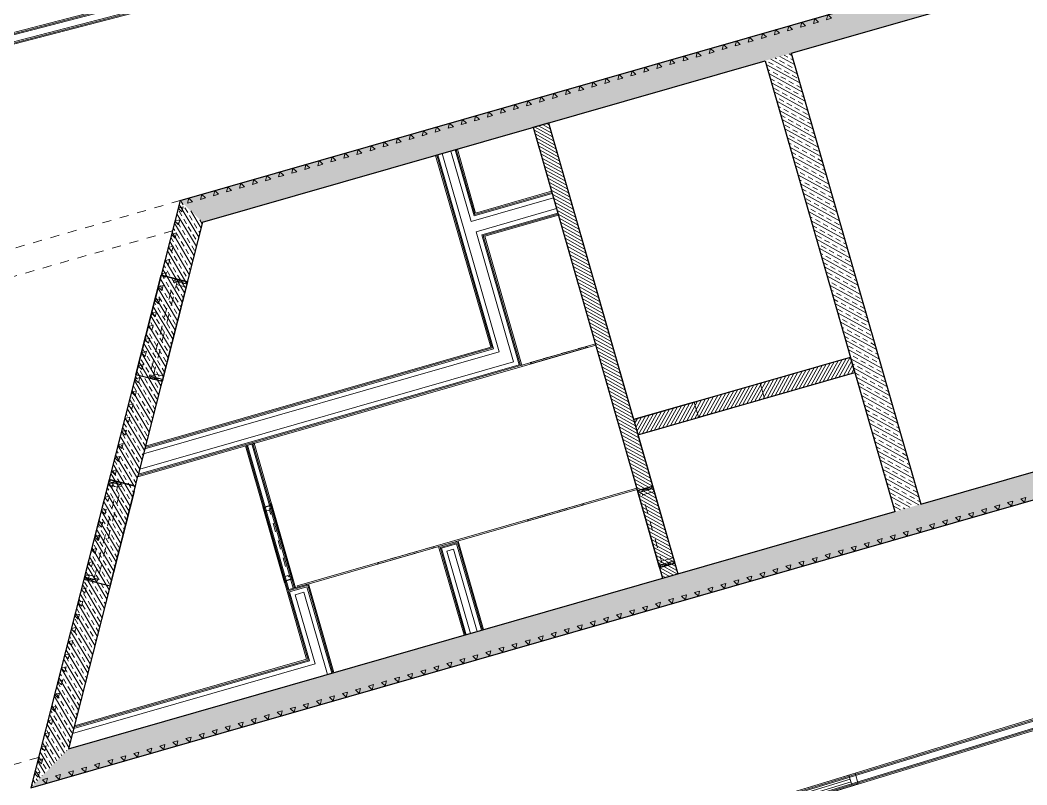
# Model space of a CAD drawing. Header units: metres. Extents: x 66528 to 66676, y 35171 to 35248.
# Drawn here: x 66570.64 to 66581.8, y 35195.59 to 35204.07 of the extents above; entities that cross this region are included whole.
import ezdxf

# ---------------------------------------------------------------- set-up
doc = ezdxf.new("R2010")
doc.units = ezdxf.units.M
doc.header["$LTSCALE"] = 0.00254
for name, pattern in [('Ohne Titel-22', [0.78736, 0.39368, -0.39368]), ('Ohne Titel-26', [0.629921, 0.314961, -0.314961]), ('Ohne Titel-4', [0.905512, 0.590551, -0.314961])]:
    doc.linetypes.add(name, pattern=pattern)
for name, color, linetype, lineweight in [('AUSBAU - Darstellungen - Trockenbau', 7, 'Continuous', 13), ('AUSBAU - Darstellungen - WC - Trennwände', 7, 'Continuous', 13), ('AUSBAU - Objekte - Türen', 7, 'Continuous', 13), ('ROHBAU - Darstellungen - Decken', 150, 'Continuous', 25), ('ROHBAU - Darstellungen - Sichtbetonklassen', 7, 'Continuous', 5), ('ROHBAU - Darstellungen - Wände', 7, 'Continuous', 25), ('ROHBAU - Darstellungen - Wände - Mauerwerk', 7, 'Continuous', 25)]:
    doc.layers.add(name, color=color, linetype=linetype, lineweight=lineweight)
pattern_1 = [(-28.980422826, (0, 0), (-0.01449927889, -0.029396310621), [])]

# ---------------------------------------------------------------- blocks, each defined once
blk = doc.blocks.new('SB 4')
at = {"layer": 'ROHBAU - Darstellungen - Sichtbetonklassen', "color": 251, "linetype": 'Continuous', "lineweight": 5, "flags": 128}
for points in [[(-0.121, -0.05), (-0.15, 0), (-0.179, -0.05)], [(-0.029, -0.05), (0, 0), (0.029, -0.05)]]:
    blk.add_lwpolyline(points, close=True, dxfattribs=at)
blk = doc.blocks.new('Gruppe-189-1')
at = {"layer": 'ROHBAU - Darstellungen - Sichtbetonklassen', "color": 7, "rotation": 16.15500941286637}
for p in [(66579.301, 35204.044), (66579.59, 35204.127), (66579.012, 35203.961), (66578.723, 35203.878), (66578.144, 35203.712), (66578.433, 35203.795), (66577.855, 35203.629), (66577.277, 35203.463), (66577.566, 35203.546), (66576.988, 35203.38), (66576.699, 35203.297), (66576.121, 35203.131), (66576.41, 35203.214), (66575.832, 35203.048), (66575.543, 35202.965), (66574.965, 35202.799), (66575.254, 35202.882), (66574.676, 35202.716), (66574.676, 35202.716), (66574.386, 35202.633), (66573.808, 35202.467), (66574.097, 35202.55), (66573.519, 35202.384), (66573.23, 35202.301), (66572.652, 35202.135), (66572.941, 35202.218)]:
    blk.add_blockref('SB 4', p, dxfattribs=at)
blk = doc.blocks.new('Gruppe-192-1')
at = {"layer": 'ROHBAU - Darstellungen - Sichtbetonklassen', "color": 7, "rotation": 196.1550094128664}
for p in [(66581.77, 35198.719), (66581.481, 35198.636), (66580.903, 35198.47), (66581.192, 35198.553), (66580.614, 35198.387), (66580.614, 35198.387), (66580.324, 35198.304), (66579.746, 35198.138), (66580.035, 35198.221), (66579.457, 35198.055), (66579.168, 35197.972), (66578.59, 35197.806), (66578.879, 35197.889), (66578.301, 35197.723), (66578.012, 35197.64), (66577.434, 35197.474), (66577.723, 35197.557), (66577.145, 35197.391), (66576.856, 35197.308), (66576.278, 35197.142), (66576.567, 35197.225), (66575.988, 35197.059), (66575.699, 35196.976), (66575.121, 35196.81), (66575.41, 35196.893), (66574.832, 35196.727), (66574.832, 35196.727), (66574.543, 35196.644), (66573.965, 35196.478), (66574.254, 35196.561), (66573.676, 35196.395), (66573.387, 35196.312), (66572.809, 35196.146), (66573.098, 35196.229), (66572.52, 35196.063), (66572.231, 35195.98), (66571.652, 35195.814), (66571.942, 35195.897), (66571.363, 35195.731), (66570.93, 35195.606), (66571.074, 35195.648)]:
    blk.add_blockref('SB 4', p, dxfattribs=at)
blk = doc.blocks.new('BTS_kombi_flurtür_OG4')
at = {"layer": 'AUSBAU - Objekte - Türen', "linetype": 'Continuous'}
for p, q in [((-0.75, 0.077), (0.75, 0.077)), ((-0.75, 0.047), (0.75, 0.047))]:
    blk.add_line(p, q, dxfattribs=at)
at = {"layer": 'AUSBAU - Objekte - Türen', "linetype": 'Continuous', "lineweight": 5, "flags": 128}
for points in [[(-0.82, 0.125), (-0.75, 0.125), (-0.75, 0), (-0.82, 0)], [(-0.75, 0.125), (0.75, 0.125), (0.75, 0), (-0.75, 0)]]:
    blk.add_lwpolyline(points, close=True, dxfattribs=at)
at = {"layer": 'AUSBAU - Objekte - Türen', "flags": 128}
for points in [[(0.75, 0.125), (0.75, 0), (0.82, 0), (0.82, 0.125)], [(1.82, 0.125), (1.82, 0), (1.89, 0), (1.89, 0.125)]]:
    blk.add_lwpolyline(points, close=True, dxfattribs=at)
at = {"layer": 'AUSBAU - Objekte - Türen', "color": 255, "linetype": 'Continuous', "flags": 128}
blk.add_lwpolyline([(1.82, 0.125), (1.82, 0), (0.82, 0), (0.82, 0.125)], close=True, dxfattribs=at)
at = {"layer": 'AUSBAU - Objekte - Türen', "color": 253, "linetype": 'Ohne Titel-22', "flags": 128}
blk.add_lwpolyline([(1.82, 0.125), (1.82, 0), (0.82, 0), (0.82, 0.125)], close=True, dxfattribs=at)
blk = doc.blocks.new('Symbol-69')
at = {"layer": 'AUSBAU - Objekte - Türen', "linetype": 'Continuous', "flags": 128}
blk.add_lwpolyline([(0, 0), (0.76, 0), (0.76, -0.175), (0, -0.175)], close=True, dxfattribs=at)
blk = doc.blocks.new('WC_Tür_Leichtbau')
at = {"layer": 'AUSBAU - Darstellungen - WC - Trennwände', "flags": 128}
for points in [[(-0.3125, 0.0075), (-0.3125, -0.0075), (-0.3255, -0.0075), (-0.3255, 0.0075)], [(0.3255, 0.0075), (0.3255, -0.0075), (0.3125, -0.0075), (0.3125, 0.0075)]]:
    blk.add_lwpolyline(points, close=True, dxfattribs=at)
at = {"layer": 'AUSBAU - Darstellungen - WC - Trennwände', "color": 255, "linetype": 'Continuous', "flags": 128}
blk.add_lwpolyline([(0.3125, 0.0075), (0.3125, -0.0075), (-0.3125, -0.0075), (-0.3125, 0.0075)], close=True, dxfattribs=at)
at = {"layer": 'AUSBAU - Darstellungen - WC - Trennwände', "color": 253, "linetype": 'Ohne Titel-22', "flags": 128}
blk.add_lwpolyline([(0.3125, 0.0075), (0.3125, -0.0075), (-0.3125, -0.0075), (-0.3125, 0.0075)], close=True, dxfattribs=at)
blk = doc.blocks.new('Gruppe-286-1')
at = {"layer": 'ROHBAU - Darstellungen - Sichtbetonklassen', "color": 7, "rotation": 75.85500941287168}
for p in [(66572.392, 35201.982), (66572.318, 35201.691), (66572.244, 35201.399), (66572.17, 35201.108), (66572.096, 35200.816), (66572.021, 35200.525), (66571.947, 35200.233), (66571.873, 35199.942), (66571.799, 35199.65), (66571.799, 35199.65), (66571.725, 35199.359), (66571.651, 35199.067), (66571.576, 35198.776), (66571.502, 35198.485), (66571.466, 35198.339), (66571.391, 35198.048), (66571.317, 35197.756), (66571.243, 35197.465), (66571.169, 35197.173), (66571.095, 35196.882), (66571.02, 35196.59), (66570.946, 35196.299), (66570.872, 35196.007), (66570.872, 35196.007), (66570.835, 35195.861)]:
    blk.add_blockref('SB 4', p, dxfattribs=at)
blk = doc.blocks.new('Tür_STB_114cm_30cm')
at = {"layer": 'AUSBAU - Objekte - Türen', "lineweight": 25}
for p, q in [((-1.14, 0.15), (-1.14, -0.15)), ((0, 0.15), (0, -0.15)), ((0, 0.15), (0, -0.15))]:
    blk.add_line(p, q, dxfattribs=at)
at = {"layer": 'AUSBAU - Objekte - Türen', "color": 254, "lineweight": 5}
for p, q in [((-1.115, 0.135), (-1.14, 0.015)), ((-1.115, 0.015), (-1.14, 0.135)), ((-0.025, 0.135), (0, 0.015)), ((-0.025, 0.015), (0, 0.135))]:
    blk.add_line(p, q, dxfattribs=at)
at = {"layer": 'AUSBAU - Objekte - Türen', "color": 255, "linetype": 'Continuous', "lineweight": 25, "flags": 128}
blk.add_lwpolyline([(-1.14, 0.15), (-1.14, -0.15), (0, -0.15), (0, 0.15)], close=True, dxfattribs=at)
at = {"layer": 'AUSBAU - Objekte - Türen', "lineweight": 18, "flags": 128}
for points in [[(-1.115, 0.135), (-1.115, 0.015), (-1.14, 0.015), (-1.14, 0.135)], [(-1.125, 0.15), (-1.08, 0.15), (-1.08, 0.04), (-1.1, 0.04), (-1.1, 0), (-1.125, 0), (-1.125, 0.015), (-1.115, 0.015), (-1.115, 0.135), (-1.125, 0.135)], [(-0.015, 0.15), (-0.06, 0.15), (-0.06, 0.04), (-0.04, 0.04), (-0.04, 0), (-0.015, 0), (-0.015, 0.015), (-0.025, 0.015), (-0.025, 0.135), (-0.015, 0.135)], [(-0.025, 0.135), (-0.025, 0.015), (0, 0.015), (0, 0.135)]]:
    blk.add_lwpolyline(points, close=True, dxfattribs=at)
at = {"layer": 'AUSBAU - Objekte - Türen', "color": 9, "linetype": 'Ohne Titel-26', "lineweight": 5, "flags": 128}
blk.add_lwpolyline([(-1.1, 0.04), (-0.04, 0.04), (-0.04, 0), (-1.1, 0)], close=True, dxfattribs=at)
blk = doc.blocks.new('Tür_TB_87.5cm_10cm-2')
at = {"layer": 'AUSBAU - Objekte - Türen', "lineweight": 18}
for p, q in [((-0.443, 0), (-0.443, -0.013)), ((-0.443, -0.013), (-0.443, 0)), ((0.432, 0), (0.432, -0.013)), ((0.432, -0.013), (0.432, 0)), ((-0.443, -0.013), (-0.428, -0.013)), ((-0.443, -0.1), (-0.443, -0.087)), ((-0.443, -0.087), (-0.443, -0.1)), ((-0.428, -0.087), (-0.443, -0.087)), ((0.432, -0.013), (0.417, -0.013)), ((0.417, -0.087), (0.432, -0.087)), ((0.432, -0.1), (0.432, -0.087)), ((0.432, -0.087), (0.432, -0.1))]:
    blk.add_line(p, q, dxfattribs=at)
at = {"layer": 'AUSBAU - Objekte - Türen', "color": 255, "lineweight": 25, "flags": 128}
blk.add_lwpolyline([(-0.443, 0), (-0.443, -0.013), (-0.428, -0.013), (-0.428, -0.087), (-0.443, -0.087), (-0.443, -0.1), (0.432, -0.1), (0.432, -0.087), (0.417, -0.087), (0.417, -0.013), (0.432, -0.013), (0.432, 0)], close=True, dxfattribs=at)
at = {"layer": 'AUSBAU - Objekte - Türen', "lineweight": 18, "flags": 128}
for points in [[(-0.428, -0.1), (-0.383, -0.1), (-0.383, -0.04), (-0.398, -0.04), (-0.398, 0), (-0.428, 0)], [(0.417, -0.1), (0.372, -0.1), (0.372, -0.04), (0.387, -0.04), (0.387, 0), (0.417, 0)]]:
    blk.add_lwpolyline(points, close=True, dxfattribs=at)
at = {"layer": 'AUSBAU - Objekte - Türen', "color": 9, "linetype": 'Ohne Titel-26', "lineweight": 5, "flags": 128}
blk.add_lwpolyline([(-0.383, -0.04), (-0.398, -0.04), (-0.398, -0.02), (-0.398, 0), (0.387, 0), (0.387, -0.04), (0.373, -0.04)], close=True, dxfattribs=at)
blk = doc.blocks.new('Tür_MW_88.5cm_17.5cm')
at = {"layer": 'AUSBAU - Objekte - Türen', "lineweight": 25}
for p, q in [((-0.448, -0.025), (-0.448, 0.15)), ((-0.448, -0.025), (-0.448, 0.15)), ((0.438, -0.025), (0.438, 0.15)), ((0.438, -0.025), (0.438, 0.15))]:
    blk.add_line(p, q, dxfattribs=at)
at = {"layer": 'AUSBAU - Objekte - Türen', "color": 254, "lineweight": 5}
for p, q in [((-0.423, -0.01), (-0.448, 0.135)), ((-0.423, 0.135), (-0.448, -0.01)), ((0.412, -0.01), (0.438, 0.135)), ((0.412, 0.135), (0.438, -0.01))]:
    blk.add_line(p, q, dxfattribs=at)
at = {"layer": 'AUSBAU - Objekte - Türen', "color": 255, "linetype": 'Continuous', "lineweight": 25, "flags": 128}
blk.add_lwpolyline([(-0.448, -0.025), (-0.448, 0.15), (0.438, 0.15), (0.438, -0.025)], close=True, dxfattribs=at)
at = {"layer": 'AUSBAU - Objekte - Türen', "lineweight": 18, "flags": 128}
for points in [[(-0.423, -0.01), (-0.423, 0.135), (-0.448, 0.135), (-0.448, -0.01)], [(-0.433, -0.025), (-0.403, -0.025), (-0.403, 0.015), (-0.388, 0.015), (-0.388, 0.15), (-0.433, 0.15), (-0.433, 0.135), (-0.423, 0.135), (-0.423, -0.01), (-0.433, -0.01)], [(0.423, -0.025), (0.392, -0.025), (0.392, 0.015), (0.378, 0.015), (0.378, 0.15), (0.423, 0.15), (0.423, 0.135), (0.412, 0.135), (0.412, -0.01), (0.423, -0.01)], [(0.412, -0.01), (0.412, 0.135), (0.438, 0.135), (0.438, -0.01)]]:
    blk.add_lwpolyline(points, close=True, dxfattribs=at)
at = {"layer": 'AUSBAU - Objekte - Türen', "color": 9, "linetype": 'Ohne Titel-26', "lineweight": 5, "flags": 128}
blk.add_lwpolyline([(0.392, 0.015), (0.392, -0.025), (-0.403, -0.025), (-0.403, 0.015)], close=True, dxfattribs=at)

msp = doc.modelspace()

# ---------------------------------------------------------------- hatches: boundary and pattern name
at = {"layer": 'ROHBAU - Darstellungen - Wände', "linetype": 'Continuous', "lineweight": 5}
h = msp.add_hatch(dxfattribs=at)
h.set_pattern_fill('STAHLBETON 1_5MM', angle=16.0207, style=0, pattern_type=2)
h.set_pattern_definition([(61.02072459, (0, 0), (0.06560962586, -0.03633699209), []), (61.02072459, (0.03499, -0.01938), (0.06560962586, -0.03633699209), [0.06, -0.04])])
h.paths.add_polyline_path([(66572.662, 35201.826), (66572.414, 35202.066), (66596.963, 35209.115), (66595.919, 35208.503)])
h = msp.add_hatch(dxfattribs=at)
h.set_pattern_fill('STAHLBETON 1_5MM', angle=-73.9793, style=0, pattern_type=2)
h.set_pattern_definition([(-28.97928611, (0, 0), (-0.03633700434, -0.06560961908), []), (-28.97928611, (-0.01938, -0.03499), (-0.03633700434, -0.06560961908), [0.06, -0.04])])
h.paths.add_polyline_path([(66578.896, 35203.616), (66579.185, 35203.699), (66580.62, 35198.701), (66580.332, 35198.618)])
h = msp.add_hatch(dxfattribs=at)
h.set_pattern_fill('STAHLBETON 1_5MM', angle=-104.2793, style=0, pattern_type=2)
h.set_pattern_definition([(-59.27927541, (0, 0), (-0.06447506593, -0.03831404277), []), (-59.27927541, (-0.03439, -0.020435), (-0.06447506593, -0.03831404277), [0.06, -0.04])])
h.paths.add_polyline_path([(66572.414, 35202.066), (66572.662, 35201.826), (66571.177, 35195.989), (66570.757, 35195.556)])
h = msp.add_hatch(dxfattribs=at)
h.set_pattern_fill('STAHLBETON 1_5MM', angle=16.0207, style=0, pattern_type=2)
h.set_pattern_definition([(61.02072459, (0, 0), (0.06560962586, -0.03633699209), []), (61.02072459, (0.03499, -0.01938), (0.06560962586, -0.03633699209), [0.06, -0.04])])
h.paths.add_polyline_path([(66570.757, 35195.556), (66571.177, 35195.989), (66588.225, 35200.884), (66588.381, 35200.617)])
at = {"layer": 'ROHBAU - Darstellungen - Wände - Mauerwerk', "linetype": 'Continuous', "lineweight": 5}
h = msp.add_hatch(dxfattribs=at)
h.set_pattern_fill('KALKSANDSTEIN 1MM', angle=-73.9804, style=0, pattern_type=2)
h.set_pattern_definition(pattern_1)
h.paths.add_polyline_path([(66576.325, 35202.878), (66576.494, 35202.926), (66577.929, 35197.928), (66577.76, 35197.879)])
h = msp.add_hatch(dxfattribs=at)
h.set_pattern_fill('KALKSANDSTEIN 1MM', angle=-73.9804, style=0, pattern_type=2)
h.set_pattern_definition(pattern_1)
h.paths.add_polyline_path([(66576.494, 35202.926), (66576.325, 35202.878), (66577.76, 35197.879), (66577.929, 35197.928)])
h = msp.add_hatch(dxfattribs=at)
h.set_pattern_fill('KALKSANDSTEIN 1MM', angle=16.0196, style=0, pattern_type=2)
h.set_pattern_definition([(61.019577176, (0, 0), (0.029396310621, -0.01449927889), [])])
h.paths.add_polyline_path([(66577.486, 35199.47), (66577.437, 35199.639), (66579.84, 35200.329), (66579.889, 35200.16)])
h = msp.add_hatch(dxfattribs=at)
h.set_pattern_fill('KALKSANDSTEIN 1MM', angle=16.0196, style=0, pattern_type=2)
h.set_pattern_definition([(61.019577175, (0, 0), (0.029396310621, -0.01449927889), [])])
h.paths.add_polyline_path([(66577.437, 35199.639), (66577.486, 35199.47), (66579.889, 35200.16), (66579.84, 35200.329)])

# ---------------------------------------------------------------- linework, layer by layer
at = {"layer": 'AUSBAU - Darstellungen - Trockenbau', "color": 7, "linetype": 'Continuous', "lineweight": 13}
for p, q in [((66550.463, 35186.735), (66626.543, 35209.96)), ((66593.807, 35209.992), (66565.99, 35202.735)), ((66550.579, 35186.64), (66626.557, 35209.833)), ((66593.836, 35209.87), (66566.022, 35202.614)), ((66575.316, 35202.588), (66575.244, 35202.567)), ((66575.948, 35200.389), (66575.316, 35202.588)), ((66575.413, 35202.615), (66575.485, 35202.636)), ((66575.413, 35202.615), (66575.637, 35201.835)), ((66575.485, 35202.636), (66575.688, 35201.927)), ((66575.855, 35200.441), (66575.244, 35202.567)), ((66575.688, 35201.927), (66576.529, 35202.169)), ((66576.55, 35202.097), (66576.529, 35202.169)), ((66575.637, 35201.835), (66576.55, 35202.097)), ((66576.584, 35201.977), (66575.695, 35201.721)), ((66576.584, 35201.977), (66576.605, 35201.904)), ((66576.605, 35201.904), (66575.788, 35201.67)), ((66575.695, 35201.721), (66576.109, 35200.279)), ((66575.788, 35201.67), (66576.202, 35200.228)), ((66572.009, 35199.258), (66575.948, 35200.389)), ((66572.03, 35199.342), (66575.855, 35200.441)), ((66576.109, 35200.279), (66571.966, 35199.09)), ((66576.202, 35200.228), (66571.944, 35199.005)), ((66573.136, 35199.348), (66573.232, 35199.375)), ((66573.136, 35199.348), (66573.595, 35197.747)), ((66573.232, 35199.375), (66573.691, 35197.775)), ((66572.009, 35199.258), (66572.03, 35199.342)), ((66571.966, 35199.09), (66571.944, 35199.005)), ((66575.277, 35198.23), (66575.494, 35198.292)), ((66575.559, 35197.247), (66575.277, 35198.23)), ((66575.494, 35198.292), (66575.776, 35197.31)), ((66575.37, 35198.179), (66575.442, 35198.2)), ((66575.632, 35197.268), (66575.37, 35198.179)), ((66575.442, 35198.2), (66575.704, 35197.289)), ((66573.595, 35197.747), (66573.836, 35197.816)), ((66573.836, 35197.816), (66574.118, 35196.834)), ((66573.815, 35196.981), (66573.595, 35197.747)), ((66573.688, 35197.696), (66573.784, 35197.724)), ((66573.908, 35196.929), (66573.688, 35197.696)), ((66573.784, 35197.724), (66574.046, 35196.813)), ((66575.632, 35197.268), (66575.559, 35197.247)), ((66575.704, 35197.289), (66575.776, 35197.31)), ((66571.219, 35196.157), (66573.908, 35196.929)), ((66571.241, 35196.242), (66573.815, 35196.981)), ((66574.046, 35196.813), (66574.118, 35196.834)), ((66571.219, 35196.157), (66571.241, 35196.242))]:
    msp.add_line(p, q, dxfattribs=at)
at = {"layer": 'AUSBAU - Darstellungen - Trockenbau', "color": 7, "linetype": 'Continuous', "lineweight": 5}
for p, q in [((66550.474, 35186.725), (66626.545, 35209.947)), ((66550.474, 35186.725), (66626.545, 35209.947)), ((66593.81, 35209.98), (66565.993, 35202.723)), ((66593.81, 35209.98), (66565.993, 35202.723)), ((66593.813, 35209.967), (66565.996, 35202.71)), ((66593.813, 35209.967), (66565.996, 35202.71)), ((66550.486, 35186.716), (66626.546, 35209.934)), ((66550.486, 35186.716), (66626.546, 35209.934)), ((66550.556, 35186.659), (66626.554, 35209.859)), ((66550.556, 35186.659), (66626.554, 35209.859)), ((66550.567, 35186.649), (66626.555, 35209.846)), ((66550.567, 35186.649), (66626.555, 35209.846)), ((66593.83, 35209.894), (66566.015, 35202.638)), ((66593.83, 35209.894), (66566.015, 35202.638)), ((66593.833, 35209.882), (66566.018, 35202.626)), ((66593.833, 35209.882), (66566.018, 35202.626)), ((66575.461, 35202.629), (66575.671, 35201.896)), ((66575.461, 35202.629), (66575.671, 35201.896)), ((66575.473, 35202.633), (66575.68, 35201.912)), ((66575.473, 35202.633), (66575.68, 35201.912)), ((66575.87, 35200.432), (66575.256, 35202.571)), ((66575.87, 35200.432), (66575.256, 35202.571)), ((66575.886, 35200.423), (66575.268, 35202.574)), ((66575.886, 35200.423), (66575.268, 35202.574)), ((66575.671, 35201.896), (66576.536, 35202.145)), ((66575.671, 35201.896), (66576.536, 35202.145)), ((66575.68, 35201.912), (66576.532, 35202.157)), ((66575.68, 35201.912), (66576.532, 35202.157)), ((66576.598, 35201.928), (66575.757, 35201.687)), ((66576.598, 35201.928), (66575.757, 35201.687)), ((66576.601, 35201.916), (66575.772, 35201.678)), ((66576.601, 35201.916), (66575.772, 35201.678)), ((66575.757, 35201.687), (66576.171, 35200.245)), ((66575.757, 35201.687), (66576.171, 35200.245)), ((66575.772, 35201.678), (66576.186, 35200.237)), ((66575.772, 35201.678), (66576.186, 35200.237)), ((66572.023, 35199.314), (66575.886, 35200.423)), ((66572.023, 35199.314), (66575.886, 35200.423)), ((66572.026, 35199.328), (66575.87, 35200.432)), ((66572.026, 35199.328), (66575.87, 35200.432)), ((66576.186, 35200.237), (66571.948, 35199.02)), ((66576.186, 35200.237), (66571.948, 35199.02)), ((66576.171, 35200.245), (66571.951, 35199.034)), ((66576.171, 35200.245), (66571.951, 35199.034)), ((66573.148, 35199.351), (66573.607, 35197.751)), ((66573.148, 35199.351), (66573.607, 35197.751)), ((66573.16, 35199.355), (66573.619, 35197.754)), ((66573.16, 35199.355), (66573.619, 35197.754)), ((66573.208, 35199.368), (66573.667, 35197.768)), ((66573.208, 35199.368), (66573.667, 35197.768)), ((66573.22, 35199.372), (66573.679, 35197.771)), ((66573.22, 35199.372), (66573.679, 35197.771)), ((66575.293, 35198.222), (66575.485, 35198.277)), ((66575.293, 35198.222), (66575.485, 35198.277)), ((66575.308, 35198.213), (66575.476, 35198.261)), ((66575.308, 35198.213), (66575.476, 35198.261)), ((66575.476, 35198.261), (66575.752, 35197.303)), ((66575.476, 35198.261), (66575.752, 35197.303)), ((66575.485, 35198.277), (66575.764, 35197.306)), ((66575.485, 35198.277), (66575.764, 35197.306)), ((66575.571, 35197.251), (66575.293, 35198.222)), ((66575.571, 35197.251), (66575.293, 35198.222)), ((66575.583, 35197.254), (66575.308, 35198.213)), ((66575.583, 35197.254), (66575.308, 35198.213)), ((66573.611, 35197.739), (66573.827, 35197.801)), ((66573.611, 35197.739), (66573.827, 35197.801)), ((66573.626, 35197.73), (66573.818, 35197.785)), ((66573.626, 35197.73), (66573.818, 35197.785)), ((66573.818, 35197.785), (66574.094, 35196.827)), ((66573.818, 35197.785), (66574.094, 35196.827)), ((66573.827, 35197.801), (66574.106, 35196.83)), ((66573.827, 35197.801), (66574.106, 35196.83)), ((66573.831, 35196.972), (66573.611, 35197.739)), ((66573.831, 35196.972), (66573.611, 35197.739)), ((66573.846, 35196.964), (66573.626, 35197.73)), ((66573.846, 35196.964), (66573.626, 35197.73)), ((66571.234, 35196.214), (66573.846, 35196.964)), ((66571.234, 35196.214), (66573.846, 35196.964)), ((66571.237, 35196.228), (66573.831, 35196.972)), ((66571.237, 35196.228), (66573.831, 35196.972))]:
    msp.add_line(p, q, dxfattribs=at)
at = {"layer": 'AUSBAU - Darstellungen - WC - Trennwände'}
for p, q in [((66577.015, 35200.477), (66576.198, 35200.243)), ((66577.019, 35200.463), (66576.202, 35200.228)), ((66577.015, 35200.477), (66577.019, 35200.463)), ((66576.198, 35200.243), (66576.202, 35200.228)), ((66577.474, 35198.877), (66573.711, 35197.796)), ((66577.478, 35198.862), (66573.715, 35197.782)), ((66577.474, 35198.877), (66577.478, 35198.862)), ((66573.711, 35197.796), (66573.715, 35197.782))]:
    msp.add_line(p, q, dxfattribs=at)
at = {"layer": 'ROHBAU - Darstellungen - Decken'}
for p, q in [((66578.879, 35200.053), (66579.84, 35200.329)), ((66578.11, 35199.832), (66577.437, 35199.639))]:
    msp.add_line(p, q, dxfattribs=at)
at = {"layer": 'ROHBAU - Darstellungen - Wände', "color": 7, "linetype": 'Continuous', "lineweight": 25}
for p, q in [((66572.414, 35202.066), (66596.963, 35209.115)), ((66579.185, 35203.699), (66595.919, 35208.503)), ((66579.185, 35203.699), (66580.62, 35198.701)), ((66572.662, 35201.826), (66578.896, 35203.616)), ((66578.896, 35203.616), (66580.332, 35198.618)), ((66572.414, 35202.066), (66570.757, 35195.556)), ((66572.662, 35201.826), (66571.946, 35199.012)), ((66580.62, 35198.701), (66588.225, 35200.884)), ((66570.757, 35195.556), (66588.381, 35200.617)), ((66571.903, 35198.842), (66571.946, 35199.011)), ((66571.903, 35198.842), (66571.177, 35195.989)), ((66571.177, 35195.989), (66580.332, 35198.618))]:
    msp.add_line(p, q, dxfattribs=at)
at = {"layer": 'ROHBAU - Darstellungen - Wände', "linetype": 'Ohne Titel-4', "lineweight": 13}
for p, q in [((66569.631, 35201.267), (66572.414, 35202.066)), ((66569.545, 35200.931), (66572.328, 35201.73)), ((66570.843, 35195.893), (66568.06, 35195.094))]:
    msp.add_line(p, q, dxfattribs=at)
at = {"layer": 'ROHBAU - Darstellungen - Wände - Mauerwerk', "color": 7, "linetype": 'Continuous', "lineweight": 25}
for p, q in [((66576.325, 35202.878), (66576.494, 35202.926)), ((66576.494, 35202.926), (66577.929, 35197.928)), ((66576.494, 35202.926), (66577.437, 35199.639)), ((66576.325, 35202.878), (66577.76, 35197.879)), ((66576.325, 35202.878), (66577.76, 35197.879)), ((66577.437, 35199.639), (66579.84, 35200.329)), ((66577.437, 35199.639), (66579.84, 35200.329)), ((66579.889, 35200.16), (66579.84, 35200.329)), ((66577.486, 35199.47), (66579.889, 35200.16)), ((66577.486, 35199.47), (66579.889, 35200.16)), ((66577.486, 35199.47), (66577.929, 35197.928)), ((66577.76, 35197.879), (66577.929, 35197.928))]:
    msp.add_line(p, q, dxfattribs=at)

# ---------------------------------------------------------------- block references
at = {"layer": 'AUSBAU - Objekte - Türen', "color": 7, "xscale": -1}
for name, p, rotation in [('Tür_STB_114cm_30cm', (66572.349, 35201.202), 255.7206999999824), ('WC_Tür_Leichtbau', (66574.914, 35198.134), 196.0221416651137), ('BTS_kombi_flurtür_OG4', (66579.144, 35195.36), 16.9757191640474)]:
    msp.add_blockref(name, p, dxfattribs=dict(at, rotation=rotation))
at = {"layer": 'AUSBAU - Objekte - Türen', "color": 7}
for name, p, rotation in [('WC_Tür_Leichtbau', (66576.608, 35200.353), 16.02071388673802), ('Symbol-69', (66578.11, 35199.832), 16.01960000032576), ('Tür_STB_114cm_30cm', (66571.772, 35198.937), 75.72070000000002), ('Tür_MW_88.5cm_17.5cm', (66577.629, 35198.427), 286.0196), ('Tür_TB_87.5cm_10cm-2', (66573.547, 35198.277), 286.02), ('WC_Tür_Leichtbau', (66576.572, 35198.61), 16.02214166627715)]:
    msp.add_blockref(name, p, dxfattribs=dict(at, rotation=rotation))
at = {"layer": 'ROHBAU - Darstellungen - Sichtbetonklassen', "color": 7}
msp.add_blockref('Gruppe-286-1', (0, 0), dxfattribs=at)
at = {"layer": 'ROHBAU - Darstellungen - Wände', "color": 7}
for name in ['Gruppe-189-1', 'Gruppe-192-1']:
    msp.add_blockref(name, (0, 0), dxfattribs=at)

doc.saveas('drawing.dxf')
